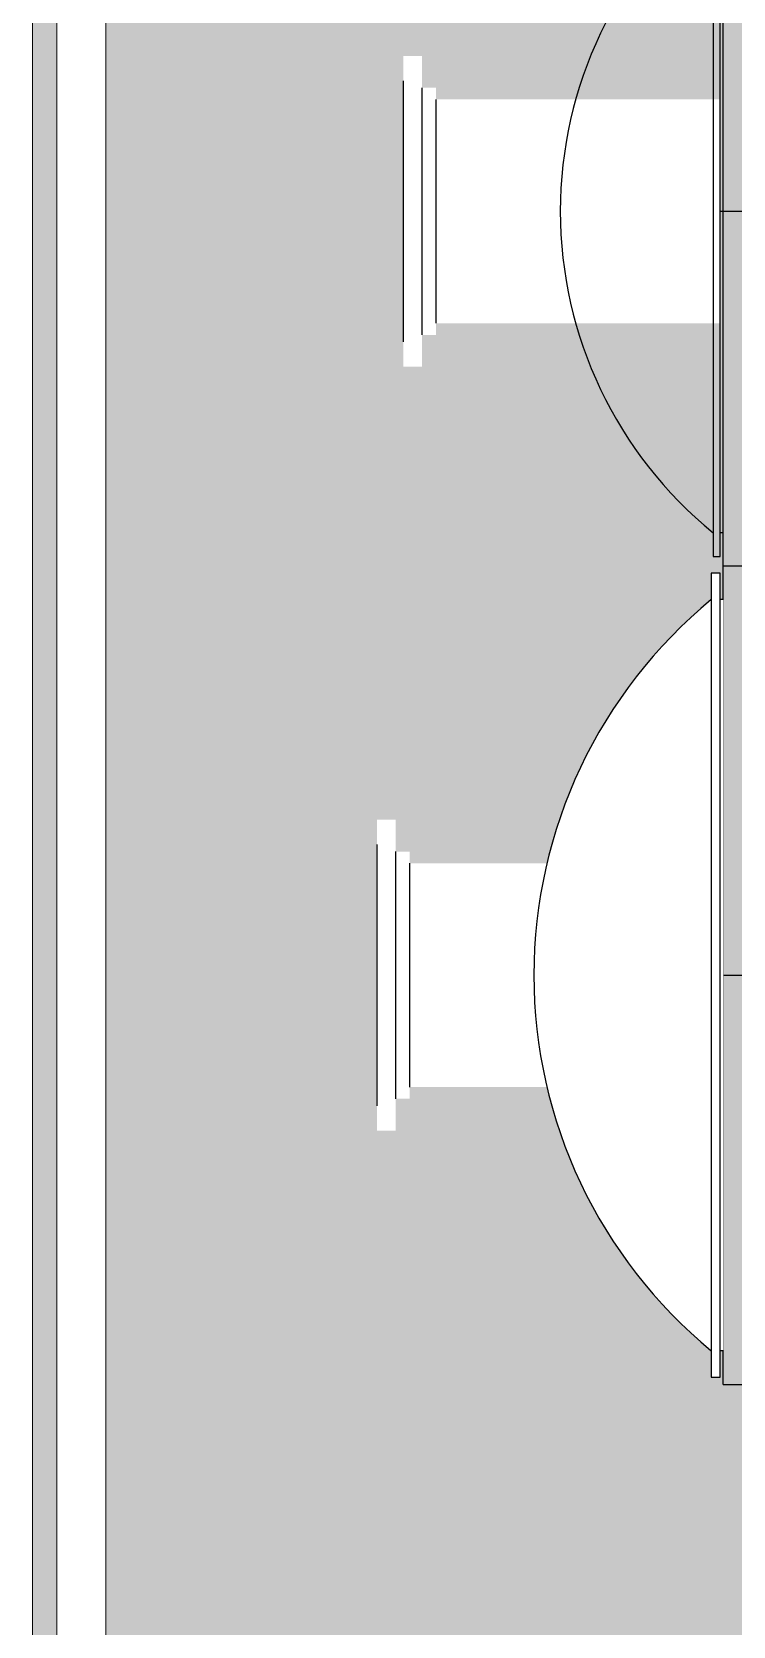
# Model space of a CAD drawing. Extents: x -18489 to 27370, y -8745 to 11880.
# Drawn here: x -14933.2 to -14790.1, y 2316.7 to 2642 of the extents above; entities that cross this region are included whole.
import ezdxf

# ---------------------------------------------------------------- set-up
doc = ezdxf.new("R2010")
doc.units = 0
doc.header["$LTSCALE"] = 100
for name, color, linetype in [('188K-SM-03-F10-MECH-EQ-Y2257103$0$0 Xref', 8, 'Continuous'), ('188K-SM-03-F10-MECH-EQ-Y2257103$0$M-EQU-FOUNDATION', 8, 'Continuous'), ('188K-SM-03-F10-MECH-EQ-Y2257103$0$Micron CUP L10 HVAC EQU$0$M-MECH-EQU', 136, 'Continuous'), ('188K-SM-03-F10-MECH-EQ-Y2257103$0$Micron CUP L10 HVAC EQU$0$M-PHASE1 AREA', 252, 'Continuous')]:
    doc.layers.add(name, color=color, linetype=linetype)

# ---------------------------------------------------------------- blocks, each defined once
blk = doc.blocks.new('188K-SM-03-F10-MECH-EQ-Y2257103$0$Micron CUP L10 HVAC EQU$0$A$C0c53ceb0')
at = {"layer": '188K-SM-03-F10-MECH-EQ-Y2257103$0$Micron CUP L10 HVAC EQU$0$M-PHASE1 AREA'}
for p, q in [((13510.46054, 14485.38523), (13510.46054, 17603.1009)), ((13383.58898, 16879.86279), (18509.19987, 16879.86279)), ((13510.46112, 16223.74696), (13504.11755, 16223.74696)), ((13490.1363, 16175.57383), (13504.11755, 16175.57383)), ((13510.46054, 16156.62468), (13611.15446, 16156.62468)), ((13383.58898, 15321.00495), (18509.19987, 15321.00495)), ((13510.46054, 14485.38523), (13611.15446, 14485.38523))]:
    blk.add_line(p, q, dxfattribs=at)
for points in [[(12855.77852, 17146.29349), (12857.36441, 17146.29349), (12857.36441, 17197.04211), (12895.42588, 17197.04211), (12895.42588, 17132.02044), (12923.97198, 17132.02044), (12923.97198, 17108.23202), (13504.11755, 17108.23202), (13504.11755, 16651.49442), (12923.97198, 16651.49442), (12923.97198, 16627.706), (12895.42588, 16627.706), (12895.42588, 16562.68433), (12857.36441, 16562.68433), (12857.36441, 16613.43295), (12855.77852, 16613.43295)], [(12801.83273, 15587.35289), (12803.41863, 15587.35289), (12803.41863, 15638.10151), (12841.48009, 15638.10151), (12841.48009, 15573.07984), (12870.02619, 15573.07984), (12870.02619, 15549.29143), (13504.11755, 15549.29143), (13504.11755, 15092.55382), (12870.02619, 15092.55382), (12870.02619, 15068.7654), (12841.48009, 15068.7654), (12841.48009, 15003.74373), (12803.41863, 15003.74373), (12803.41863, 15054.49235), (12801.83273, 15054.49235)]]:
    blk.add_wipeout(points).dxf.layer = '188K-SM-03-F10-MECH-EQ-Y2257103$0$Micron CUP L10 HVAC EQU$0$M-PHASE1 AREA'
for p, q in [((12857.36441, 17146.29349), (12857.36441, 16613.43295)), ((12895.42588, 17132.02044), (12895.42588, 16627.706)), ((12923.97198, 17108.23202), (12923.97198, 16651.49442)), ((12803.41863, 15587.35289), (12803.41863, 15054.49235)), ((12841.48009, 15573.07984), (12841.48009, 15068.7654)), ((12870.02619, 15549.29143), (12870.02619, 15092.55382))]:
    blk.add_line(p, q, dxfattribs=at)
for points in [[(12855.77852, 17146.29349), (12857.36441, 17146.29349), (12857.36441, 17197.04211), (12895.42588, 17197.04211), (12895.42588, 17132.02044), (12923.97198, 17132.02044), (12923.97198, 17108.23202), (13504.11755, 17108.23202), (13504.11755, 16651.49442), (12923.97198, 16651.49442), (12923.97198, 16627.706), (12895.42588, 16627.706), (12895.42588, 16562.68433), (12857.36441, 16562.68433), (12857.36441, 16613.43295), (12855.77852, 16613.43295)], [(12801.83273, 15587.35289), (12803.41863, 15587.35289), (12803.41863, 15638.10151), (12841.48009, 15638.10151), (12841.48009, 15573.07984), (12870.02619, 15573.07984), (12870.02619, 15549.29143), (13504.11755, 15549.29143), (13504.11755, 15092.55382), (12870.02619, 15092.55382), (12870.02619, 15068.7654), (12841.48009, 15068.7654), (12841.48009, 15003.74373), (12803.41863, 15003.74373), (12803.41863, 15054.49235), (12801.83273, 15054.49235)]]:
    blk.add_wipeout(points).dxf.layer = '188K-SM-03-F10-MECH-EQ-Y2257103$0$Micron CUP L10 HVAC EQU$0$M-PHASE1 AREA'
for p, q in [((13490.1363, 17584.1526), (13490.1363, 16175.57383)), ((13504.11755, 16175.57383), (13504.11755, 17584.1526)), ((12857.36441, 17146.29349), (12857.36441, 16613.43295)), ((12895.42588, 17132.02044), (12895.42588, 16627.706)), ((12923.97198, 17108.23202), (12923.97198, 16651.49442)), ((12803.41863, 15587.35289), (12803.41863, 15054.49235)), ((12841.48009, 15573.07984), (12841.48009, 15068.7654)), ((12870.02619, 15549.29143), (12870.02619, 15092.55382))]:
    blk.add_line(p, q, dxfattribs=at)
blk.add_arc((14023.53359, 16879.86322), 845.57744, 129.10978441, 230.89021559, dxfattribs=at)
blk.add_wipeout([(13486.12716, 16087.31564), (13472.84769, 16076.20601), (13459.76413, 16064.86632), (13446.88048, 16053.30002), (13434.20064, 16041.51062), (13421.72849, 16029.50173), (13409.46782, 16017.277), (13397.42237, 16004.84015), (13385.5958, 15992.19498), (13373.99173, 15979.34532), (13362.61368, 15966.29511), (13351.46513, 15953.04831), (13340.54945, 15939.60896), (13329.86999, 15925.98115), (13319.43, 15912.16903), (13309.23265, 15898.17682), (13299.28105, 15884.00876), (13289.57823, 15869.66919), (13280.12715, 15855.16246), (13270.93069, 15840.493), (13261.99165, 15825.66527), (13253.31274, 15810.68379), (13244.89662, 15795.55313), (13236.74585, 15780.27789), (13228.86292, 15764.86272), (13221.25021, 15749.31233), (13213.91005, 15733.63144), (13206.84468, 15717.82484), (13200.05626, 15701.89734), (13193.54683, 15685.85379), (13187.3184, 15669.69908), (13181.37286, 15653.43813), (13175.71201, 15637.07589), (13170.33759, 15620.61735), (13165.25122, 15604.06751), (13160.45447, 15587.43143), (13155.94878, 15570.71417), (13151.73554, 15553.92082), (13147.81602, 15537.05649), (13144.19143, 15520.12633), (13140.86285, 15503.13549), (13137.83132, 15486.08915), (13135.09775, 15468.99249), (13132.66297, 15451.85073), (13130.52773, 15434.66909), (13128.69267, 15417.4528), (13127.15836, 15400.20711), (13125.92526, 15382.93726), (13124.99375, 15365.64853), (13124.36411, 15348.34617), (13124.03654, 15331.03546), (13124.01112, 15313.72167), (13124.28788, 15296.41007), (13124.86673, 15279.10594), (13125.74749, 15261.81454), (13126.92989, 15244.54115), (13128.41357, 15227.29103), (13130.19808, 15210.06943), (13132.28288, 15192.88159), (13134.66733, 15175.73276), (13137.3507, 15158.62815), (13140.33219, 15141.57298), (13143.61087, 15124.57245), (13147.18575, 15107.63172), (13151.05575, 15090.75596), (13155.21968, 15073.95031), (13159.67627, 15057.2199), (13164.42417, 15040.56981), (13169.46193, 15024.00512), (13174.78802, 15007.53087), (13180.40081, 14991.15208), (13186.2986, 14974.87375), (13192.47958, 14958.70082), (13198.94188, 14942.63824), (13205.68353, 14926.69088), (13212.70247, 14910.8636), (13219.99656, 14895.16124), (13227.56359, 14879.58857), (13235.40125, 14864.15033), (13243.50714, 14848.85123), (13251.87881, 14833.69592), (13260.5137, 14818.68903), (13269.40918, 14803.83513), (13278.56254, 14789.13873), (13287.971, 14774.60433), (13297.63168, 14760.23633), (13307.54165, 14746.03913), (13317.69788, 14732.01704), (13328.09729, 14718.17434), (13338.7367, 14704.51524), (13349.61287, 14691.0439), (13360.7225, 14677.76443), (13372.06219, 14664.68087), (13383.62849, 14651.79722), (13395.41788, 14639.11738), (13407.42678, 14626.64523), (13419.65151, 14614.38456), (13432.08835, 14602.33911), (13444.73353, 14590.51254), (13457.58318, 14578.90847), (13470.6334, 14567.53042), (13483.8802, 14556.38187), (13486.12716, 14554.52961), (13486.12716, 14500.24127), (13504.11755, 14500.24127), (13504.11755, 14554.52961), (13510.46112, 14554.52961), (13510.46112, 16087.31564), (13504.11755, 16087.31564), (13504.11755, 16141.60397), (13486.12716, 16141.60397)]).dxf.layer = '188K-SM-03-F10-MECH-EQ-Y2257103$0$Micron CUP L10 HVAC EQU$0$M-PHASE1 AREA'
for p, q in [((13504.11755, 16141.60397), (13486.12716, 16141.60397)), ((13486.12716, 16141.60397), (13486.12716, 14500.24127)), ((13504.11755, 14500.24127), (13504.11755, 16141.60397)), ((13510.46112, 16087.31564), (13504.11755, 16087.31564)), ((13510.46112, 14554.52961), (13504.11755, 14554.52961)), ((13486.12716, 14500.24127), (13504.11755, 14500.24127))]:
    blk.add_line(p, q, dxfattribs=at)
blk.add_arc((14116.00588, 15320.92262), 992.02089, 129.41590656, 230.58409344, dxfattribs=at)
blk = doc.blocks.new('188K-SM-03-F10-MECH-EQ-Y2257103$0$Micron CUP L10 HVAC EQU')
at = {"layer": '188K-SM-03-F10-MECH-EQ-Y2257103$0$Micron CUP L10 HVAC EQU$0$M-MECH-EQU'}
blk.add_blockref('188K-SM-03-F10-MECH-EQ-Y2257103$0$Micron CUP L10 HVAC EQU$0$A$C0c53ceb0', (-206166.7, 2082.2), dxfattribs=at)
blk = doc.blocks.new('188K-SM-03-F10-MECH-EQ-Y2257103')
at = {"layer": '188K-SM-03-F10-MECH-EQ-Y2257103$0$M-EQU-FOUNDATION'}
h = blk.add_hatch(dxfattribs=at)
h.set_pattern_fill('AR-CONC', color=256, scale=0.1)
h.set_pattern_definition([(50, (4473.521, 709.199), (18.218467, -1.593909), [1.905, -20.955]), (355, (4473.521, 709.2), (-3.524342, 19.105685), [1.524, -16.764058]), (100.45144, (4475.04, 709.066), (14.694125, 17.511775), [1.619001, -17.809024]), (46.1842, (4473.521, 714.28), (27.107904, -4.204233), [2.8575, -31.4325]), (96.63556, (4475.78, 713.93), (23.740413, 24.742612), [2.428502, -26.71356]), (351.18415, (4473.52, 714.28), (23.740413, 24.742612), [2.285997, -25.145973]), (21, (4476.061, 713.009), (15.161439, -10.22652), [1.905, -20.955]), (326, (4476.061, 713.01), (6.180203, 18.418797), [1.524, -16.764]), (71.45144, (4477.325, 712.157), (21.341642, 8.192277), [1.619001, -17.808994]), (37.5, (4473.5214, 709.199), (0.3088603, 8.4555039), [0, -16.5608, 0, -17.018, 0, -16.8275]), (7.5, (4473.521, 709.199), (6.6819663, 10.0180575), [0, -9.7028, 0, -16.1798, 0, -6.4135]), (327.5, (4467.857, 709.199), (13.5590595, -0.5728744), [0, -6.35, 0, -19.812, 0, -26.289]), (317.5, (4465.317, 709.199), (14.812918, 2.542649), [0, -8.255, 0, -13.1572, 0, -18.669])])
h.paths.add_polyline_path([(-14928.15, 5602.46), (-14278.15, 5602.46), (-14278.15, 1902.46), (-14928.15, 1902.46)], flags=16)
h.paths.add_polyline_path([(-14933.15, 5607.46), (-14273.15, 5607.46), (-14273.15, 1897.46), (-14933.15, 1897.46)])
h = blk.add_hatch(dxfattribs=at)
h.set_pattern_fill('AR-CONC', color=256, scale=0.3)
h.set_pattern_definition([(50, (4473.52, 709.2), (54.6554, -4.78173), [5.715, -62.865]), (355, (4473.52, 709.2), (-10.57303, 57.31705), [4.572, -50.29218]), (100.45144, (4478.076, 708.8), (44.08237, 52.53533), [4.857, -53.42707]), (46.1842, (4473.52, 724.44), (81.32371, -12.6127), [8.5725, -94.2975]), (96.63556, (4480.3, 723.39), (71.22124, 74.22784), [7.2855, -80.14068]), (351.18415, (4473.52, 724.44), (71.22124, 74.22784), [6.858, -75.43792]), (21, (4481.14, 720.63), (45.48432, -30.67956), [5.715, -62.865]), (326, (4481.14, 720.63), (18.54061, 55.25639), [4.572, -50.292]), (71.45144, (4484.93, 718.07), (64.02493, 24.57683), [4.857, -53.42698]), (37.5, (4473.521, 709.2), (0.926581, 25.366512), [0, -49.6824, 0, -51.054, 0, -50.4825]), (7.5, (4473.52, 709.2), (20.0459, 30.054172), [0, -29.1084, 0, -48.5394, 0, -19.2405]), (327.5, (4456.529, 709.2), (40.677179, -1.718623), [0, -19.05, 0, -59.436, 0, -78.867]), (317.5, (4448.91, 709.2), (44.438754, 7.62795), [0, -24.765, 0, -39.4716, 0, -56.007])])
h.paths.add_polyline_path([(-14918.15, 5592.46), (-14288.15, 5592.46), (-14288.15, 1912.46), (-14918.15, 1912.46)])
at = {"layer": '188K-SM-03-F10-MECH-EQ-Y2257103$0$M-EQU-FOUNDATION', "const_width": 0.2}
for points in [[(-14933.15, 5607.46), (-14273.15, 5607.46), (-14273.15, 1897.46), (-14933.15, 1897.46)], [(-14928.15, 5602.46), (-14278.15, 5602.46), (-14278.15, 1902.46), (-14928.15, 1902.46)], [(-14918.15, 5592.46), (-14288.15, 5592.46), (-14288.15, 1912.46), (-14918.15, 1912.46)]]:
    blk.add_lwpolyline(points, close=True, dxfattribs=at)
at = {"layer": '188K-SM-03-F10-MECH-EQ-Y2257103$0$0 Xref', "xscale": 0.1, "yscale": 0.1, "zscale": 0.1}
blk.add_blockref('188K-SM-03-F10-MECH-EQ-Y2257103$0$Micron CUP L10 HVAC EQU', (4473.52, 709.2), dxfattribs=at)

msp = doc.modelspace()

# ---------------------------------------------------------------- block references
msp.add_blockref('188K-SM-03-F10-MECH-EQ-Y2257103', (0, 0))

doc.saveas('drawing.dxf')
